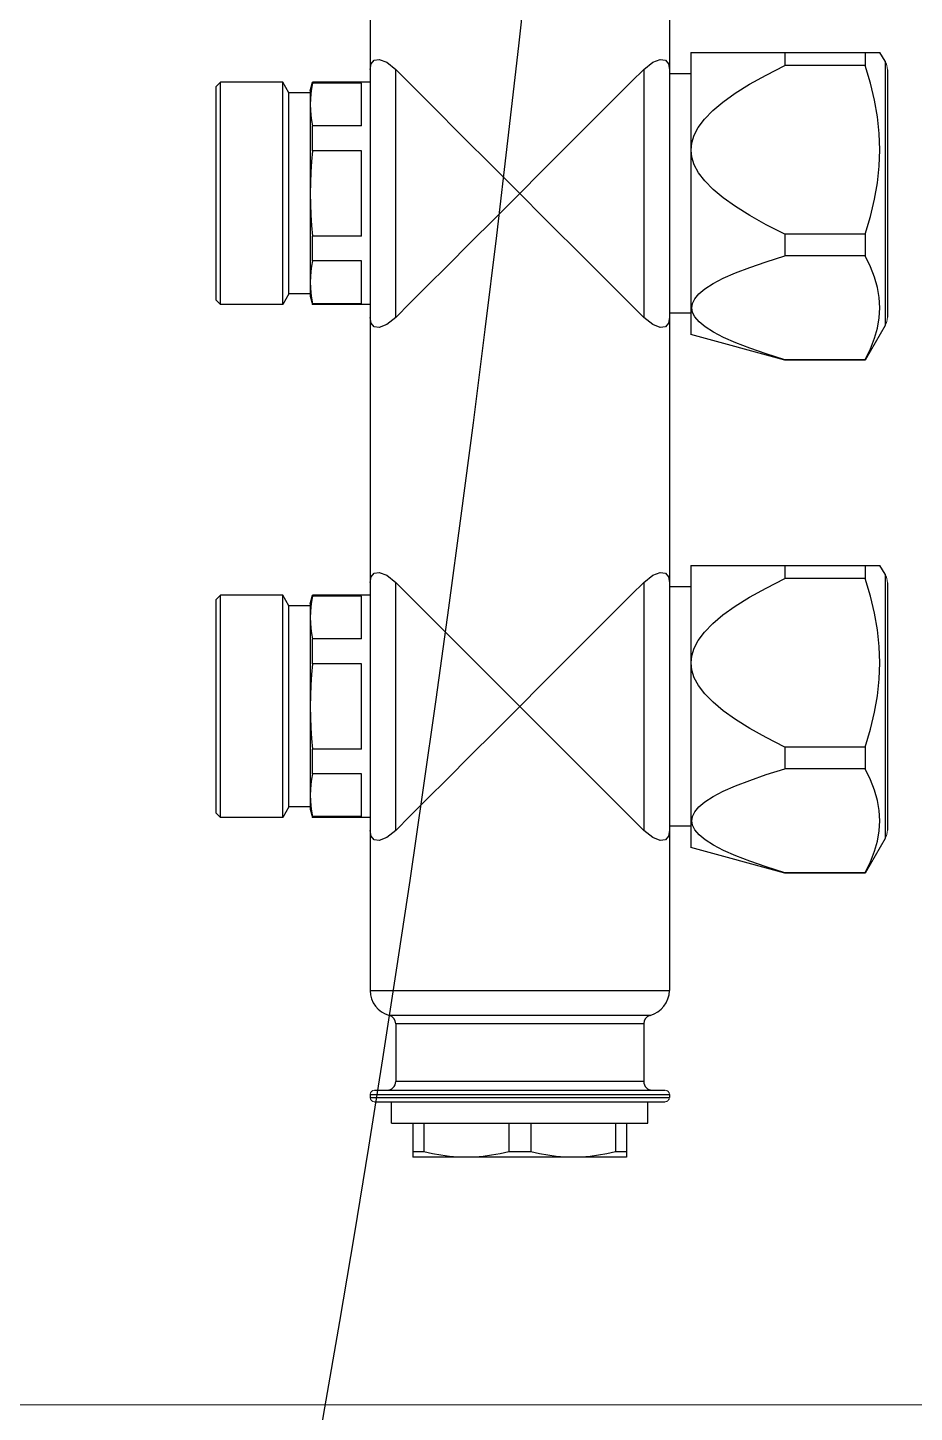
# Model space of a CAD drawing. Header units: millimetres. Extents: x 898 to 1196, y 229 to 443.
# Drawn here: x 1159.8804 to 1159.948, y 409.9985 to 410.104 of the extents above; entities that cross this region are included whole.
import ezdxf

# ---------------------------------------------------------------- set-up
doc = ezdxf.new("R2010")
doc.units = ezdxf.units.MM
doc.layers.get('0').update_dxf_attribs({"color": 41})
for name, color, linetype, lineweight in [('0-ALIM-FL-EF-Empreintes', 5, 'Continuous', 5), ('CHAUFFAGE', 4, 'Continuous', 5), ('COMMANDE CH SOL', 20, 'Continuous', 35)]:
    doc.layers.add(name, color=color, linetype=linetype, lineweight=lineweight)
doc.layers.add('collecteur', color=7, linetype='Continuous')

# ---------------------------------------------------------------- blocks, each defined once
blk = doc.blocks.new('*E1108110874391062356296280')
at = {"linetype": 'Continuous'}
for centre, radius, start, end in [((42.01058903070498, 3.884808030724798), 0.2, 90, 120.0000000001168), ((44.90340935374478, 3.884808030724798), 0.2, 59.99999999988314, 90), ((48.01058903070496, 3.884808030724798), 0.2, 90, 120.000000000117), ((50.90340935374479, 3.884808030724798), 0.2, 59.999999999883, 90), ((53.99534306900659, 1.484808030724821), 0.05, 90, 180), ((54.03034306900647, 1.484808030724821), 0.05, 0, 90), ((53.99534306900659, -1.915191969275155), 0.05, 180, 270), ((54.03034306900647, -1.915191969275155), 0.05, 270, 0)]:
    blk.add_arc(centre, radius, start, end, dxfattribs=at)
blk = doc.blocks.new('cc')
at = {"layer": 'CHAUFFAGE', "color": 1, "linetype": 'ByBlock', "lineweight": -3}
for p, q in [((2305.218186221197, 628.9116196466534), (2305.218186221197, 628.6410853098225)), ((2305.24097491383, 628.9116196466534), (2305.24097491383, 628.6410853098225)), ((2305.201757494044, 628.7118588766159), (2305.202146904757, 628.7125333557558)), ((2305.216558457438, 628.7125333557558), (2305.202146904757, 628.7125333557558)), ((2305.203274652571, 628.7125333557558), (2305.203274652571, 628.7115362962908)), ((2305.209396296896, 628.7125333557558), (2305.209396296896, 628.7115362962908)), ((2305.216558457438, 628.7125333557558), (2305.216558457438, 628.6910468741303)), ((2305.218485800579, 628.7119441594589), (2305.218256880461, 628.7116708671227)), ((2305.218887025649, 628.7119980758173), (2305.218485800579, 628.7119441594589)), ((2305.219451811538, 628.7117779632578), (2305.218887025649, 628.7119980758173)), ((2305.240274110307, 628.7119980759586), (2305.239709325094, 628.711777964204)), ((2305.240675334842, 628.7119441592424), (2305.240274110307, 628.7119980759586)), ((2305.240904254653, 628.7116708669071), (2305.240675334842, 628.7119441592424)), ((2305.20158303085, 628.7112077711121), (2305.20158303085, 628.6923724587734)), ((2305.201757494044, 628.7118588766159), (2305.201757494044, 628.6917213532699)), ((2305.20287097797, 628.7101769739397), (2305.203274652571, 628.7115362962908)), ((2305.203274652571, 628.7115362962908), (2305.209396296896, 628.7115362962908)), ((2305.210827680358, 628.7108078529855), (2305.209396296896, 628.7115362962908)), ((2305.216558457438, 628.7109055919962), (2305.218186221197, 628.7109055919962)), ((2305.218256880461, 628.7116708671227), (2305.218186221197, 628.7112311447479)), ((2305.220139016301, 628.7112319041364), (2305.219451811538, 628.7117779632578)), ((2305.220139016301, 628.7112319041364), (2305.221066074182, 628.7103045566889)), ((2305.220139537708, 628.7112319041364), (2305.220139537708, 628.6923504848716)), ((2305.238096501816, 628.7103059897854), (2305.239022120782, 628.7112319071292)), ((2305.239021597319, 628.6923489007393), (2305.239021597319, 628.7112319071292)), ((2305.239709325094, 628.711777964204), (2305.239022120782, 628.7112319071292)), ((2305.24097491383, 628.7112311447479), (2305.240904254653, 628.7116708669071)), ((2305.202559772203, 628.7088825959336), (2305.20287097797, 628.7101769739397)), ((2305.212083115202, 628.7101046005741), (2305.210827680358, 628.7108078529855)), ((2305.213173364509, 628.7094213402011), (2305.212083115202, 628.7101046005741)), ((2305.221066074182, 628.7103045566889), (2305.222129978286, 628.7092411318758)), ((2305.237035709415, 628.7092457081187), (2305.238096501816, 628.7103059897854)), ((2305.24097491383, 628.7102544864923), (2305.245358189163, 628.7102544864923)), ((2305.241626019334, 628.7069288380653), (2305.241626019334, 628.7101843655844)), ((2305.241626019334, 628.7101843655844), (2305.245358189163, 628.7101843655844)), ((2305.245358189163, 628.7101843655844), (2305.245358189163, 628.7102544864923)), ((2305.245532652357, 628.7096033809885), (2305.245358189163, 628.7102544864923)), ((2305.245358189163, 628.7101843655844), (2305.245432913673, 628.709776767442)), ((2305.247160416116, 628.7094406046125), (2305.247630311039, 628.7102544864923)), ((2305.247630311039, 628.6933257433932), (2305.247630311039, 628.7102544864923)), ((2305.247630311039, 628.7102544864923), (2305.252369260147, 628.7102544864923)), ((2305.252369260147, 628.6933257433932), (2305.252369260147, 628.7102544864923)), ((2305.252369260147, 628.7102544864923), (2305.252694812899, 628.7099289337405)), ((2305.252694812899, 628.6936512961454), (2305.252694812899, 628.7099289337405)), ((2305.202335015141, 628.7076188804442), (2305.202559772203, 628.7088825959336)), ((2305.214106601763, 628.7087530266492), (2305.213173364509, 628.7094213402011)), ((2305.214885788602, 628.7080970513616), (2305.214106601763, 628.7087530266492)), ((2305.222129978286, 628.7092411318758), (2305.223369446774, 628.7080006942639)), ((2305.235799596605, 628.7080086020479), (2305.237035709415, 628.7092457081187)), ((2305.245432913673, 628.709776767442), (2305.245487618569, 628.7093712448448)), ((2305.245487618569, 628.7093712448448), (2305.245521274373, 628.7089644485704)), ((2305.245521274373, 628.7089644485704), (2305.245532652357, 628.7085566018261)), ((2305.245532652357, 628.7096033809885), (2305.245532652357, 628.6939768488973)), ((2305.245532652357, 628.7094406046125), (2305.247160416116, 628.7094406046125)), ((2305.247160416116, 628.694139625273), (2305.247160416116, 628.7094406046125)), ((2305.21551160731, 628.7074526444053), (2305.214885788602, 628.7080970513616)), ((2305.223369446774, 628.7080006942639), (2305.227941008896, 628.7034306358885)), ((2305.234386646227, 628.7065962993722), (2305.235799596605, 628.7080086020479)), ((2305.245487612274, 628.7077419012628), (2305.245432909687, 628.707336411263)), ((2305.24552127263, 628.7081487237404), (2305.245487612274, 628.7077419012628)), ((2305.245532652357, 628.7085566018261), (2305.24552127263, 628.7081487237404)), ((2305.202197649927, 628.7063653080039), (2305.202335015141, 628.7076188804442)), ((2305.215983414177, 628.7068225694895), (2305.21551160731, 628.7074526444053)), ((2305.216301828526, 628.7062166248925), (2305.215983414177, 628.7068225694895)), ((2305.241626019334, 628.7069288380653), (2305.245358189163, 628.7069288380653)), ((2305.245432909687, 628.707336411263), (2305.245358189163, 628.7069288380653)), ((2305.245358189163, 628.705045642462), (2305.245358189163, 628.7069288380653)), ((2305.202151212244, 628.7051129858448), (2305.202197649927, 628.7063653080039)), ((2305.216477471426, 628.7056457898893), (2305.216301828526, 628.7062166248925)), ((2305.216531064692, 628.7050983261483), (2305.216477471426, 628.7056457898893)), ((2305.231226594126, 628.7034371078594), (2305.234386646227, 628.7065962993722)), ((2305.202197545369, 628.7038606375663), (2305.202151212244, 628.7051129858448)), ((2305.216288832919, 628.7039769434544), (2305.216471424585, 628.704549442713)), ((2305.216471424585, 628.704549442713), (2305.216531064692, 628.7050983261483)), ((2305.241626019334, 628.698534587424), (2305.241626019334, 628.705045642462)), ((2305.241626019334, 628.705045642462), (2305.245358189163, 628.705045642462)), ((2305.245358189163, 628.705045642462), (2305.245432734805, 628.7042326843577)), ((2305.202334835883, 628.702606888857), (2305.202197545369, 628.7038606375663)), ((2305.215964207525, 628.7033720182508), (2305.216288832919, 628.7039769434544)), ((2305.245432734805, 628.7042326843577), (2305.245487487312, 628.7034217989344)), ((2305.202559588567, 628.7013428073444), (2305.202334835883, 628.702606888857)), ((2305.21485981159, 628.7021035216942), (2305.215487953729, 628.7027445396334)), ((2305.215487953729, 628.7027445396334), (2305.215964207525, 628.7033720182508)), ((2305.227941008896, 628.7034306358885), (2305.229580567514, 628.7017901149429)), ((2305.229580567514, 628.7017901149429), (2305.231226594126, 628.7034371078594)), ((2305.245487487312, 628.7034217989344), (2305.24552122444, 628.7026076012048)), ((2305.24552122444, 628.7026076012048), (2305.245532652357, 628.7017901149429)), ((2305.213150419525, 628.7007878873161), (2305.214080614486, 628.7014514570449)), ((2305.214080614486, 628.7014514570449), (2305.21485981159, 628.7021035216942)), ((2305.229580567514, 628.7017901149429), (2305.227709998213, 628.6999191473285)), ((2305.231479160002, 628.6998907014014), (2305.229580567514, 628.7017901149429)), ((2305.245532652357, 628.7017901149429), (2305.245521223657, 628.7009726005842)), ((2305.202870919633, 628.7000477714175), (2305.202559588567, 628.7013428073444)), ((2305.212065434093, 628.7001094847128), (2305.213150419525, 628.7007878873161)), ((2305.245521223657, 628.7009726005842), (2305.245487484549, 628.7001583805115)), ((2305.203274652571, 628.6986882325693), (2305.202870919633, 628.7000477714175)), ((2305.209396296896, 628.6986882325693), (2305.210817788035, 628.699411405144)), ((2305.210817788035, 628.699411405144), (2305.212065434093, 628.7001094847128)), ((2305.227709998213, 628.6999191473285), (2305.224445864214, 628.6966552550298)), ((2305.233343504512, 628.6980264626864), (2305.231479160002, 628.6998907014014)), ((2305.245432731429, 628.6993475032959), (2305.245358189163, 628.698534587424)), ((2305.245487484549, 628.7001583805115), (2305.245432731429, 628.6993475032959)), ((2305.203274652571, 628.6986882325693), (2305.203274652571, 628.6970418025746)), ((2305.203274652571, 628.6986882325693), (2305.209396296896, 628.6986882325693)), ((2305.209396296896, 628.6986882325693), (2305.209396296896, 628.6970418025746)), ((2305.241626019334, 628.698534587424), (2305.245358189163, 628.698534587424)), ((2305.245358189163, 628.6966513918202), (2305.245358189163, 628.698534587424)), ((2305.235084256762, 628.6962861861895), (2305.233343504512, 628.6980264626864)), ((2305.202564289243, 628.6954070771542), (2305.202873598916, 628.6962046799838)), ((2305.202873598916, 628.6962046799838), (2305.203274652571, 628.6970418025746)), ((2305.203274652571, 628.6970418025746), (2305.209396296896, 628.6970418025746)), ((2305.210818525057, 628.6965931734687), (2305.209396296896, 628.6970418025746)), ((2305.212066133594, 628.6961599358381), (2305.210818525057, 628.6965931734687)), ((2305.213149701746, 628.6957389184313), (2305.212066133594, 628.6961599358381)), ((2305.224445864214, 628.6966552550298), (2305.223079402584, 628.695289003886)), ((2305.236625520334, 628.6947452885884), (2305.235084256762, 628.6962861861895)), ((2305.241626019334, 628.6933958643012), (2305.241626019334, 628.6966513918202)), ((2305.241626019334, 628.6966513918202), (2305.245358189163, 628.6966513918202)), ((2305.245358189163, 628.6966513918202), (2305.245432913673, 628.6962437936777)), ((2305.245432913673, 628.6962437936777), (2305.245487618569, 628.6958382710809)), ((2305.202340874676, 628.6946281232417), (2305.202564289243, 628.6954070771542)), ((2305.214077236492, 628.6953270553895), (2305.213149701746, 628.6957389184313)), ((2305.214851627443, 628.6949227721414), (2305.214077236492, 628.6953270553895)), ((2305.223079402584, 628.695289003886), (2305.221900064769, 628.6941099595813)), ((2305.245487618569, 628.6958382710809), (2305.245521274373, 628.6954314748062)), ((2305.245532652357, 628.6950236280614), (2305.24552127263, 628.694615749976)), ((2305.245521274373, 628.6954314748062), (2305.245532652357, 628.6950236280614)), ((2305.20220433614, 628.6938553280063), (2305.202340874676, 628.6946281232417)), ((2305.215473534123, 628.6945256282254), (2305.214851627443, 628.6949227721414)), ((2305.215942326247, 628.6941373729969), (2305.215473534123, 628.6945256282254)), ((2305.216258736689, 628.6937640110118), (2305.215942326247, 628.6941373729969)), ((2305.221900064769, 628.6941099595813), (2305.220930363916, 628.6931398166655)), ((2305.237919558989, 628.6934500119291), (2305.236625520334, 628.6947452885884)), ((2305.245532652357, 628.6939768488973), (2305.245358189163, 628.6933257433932)), ((2305.245487612274, 628.694208927499), (2305.245432909687, 628.6938034374988)), ((2305.24552127263, 628.694615749976), (2305.245487612274, 628.694208927499)), ((2305.245532652357, 628.694139625273), (2305.247160416116, 628.694139625273)), ((2305.247160416116, 628.694139625273), (2305.247630311039, 628.6933257433932)), ((2305.202158181879, 628.6930832866108), (2305.20220433614, 628.6938553280063)), ((2305.202204233743, 628.6923112293659), (2305.202158181879, 628.6930832866108)), ((2305.216433403007, 628.6934121703673), (2305.216258736689, 628.6937640110118)), ((2305.216427659559, 628.6927362669815), (2305.216486804948, 628.6930746369954)), ((2305.216486804948, 628.6930746369954), (2305.216433403007, 628.6934121703673)), ((2305.220930363916, 628.6931398166655), (2305.220140498451, 628.6923504848716)), ((2305.239021723918, 628.6923489007393), (2305.237919558989, 628.6934500119291)), ((2305.24097491383, 628.6933257433932), (2305.245358189163, 628.6933257433932)), ((2305.241626019334, 628.6933958643012), (2305.245358189163, 628.6933958643012)), ((2305.245432909687, 628.6938034374988), (2305.245358189163, 628.6933958643012)), ((2305.245358189163, 628.6933257433932), (2305.245358189163, 628.6933958643012)), ((2305.247630311039, 628.6933257433932), (2305.252369260147, 628.6933257433932)), ((2305.252369260147, 628.6933257433932), (2305.252694812899, 628.6936512961454)), ((2305.202340699005, 628.6915383274551), (2305.202204233743, 628.6923112293659)), ((2305.21545093609, 628.6916238631702), (2305.215924032251, 628.6920106323139)), ((2305.215924032251, 628.6920106323139), (2305.216246382344, 628.6923834280283)), ((2305.216246382344, 628.6923834280283), (2305.216427659559, 628.6927362669815)), ((2305.216558457438, 628.6926746378897), (2305.218186221197, 628.6926746378897)), ((2305.218186221197, 628.6923490851377), (2305.218256942739, 628.6919092071357)), ((2305.218256942739, 628.6919092071357), (2305.218486084677, 628.6916359144789)), ((2305.219452969345, 628.691802949781), (2305.220140498451, 628.6923504848716)), ((2305.239021723918, 628.6923489007393), (2305.239709015158, 628.6918024484737)), ((2305.240675258793, 628.6916360288728), (2305.240904237979, 628.6919093213014)), ((2305.240904237979, 628.6919093213014), (2305.24097491383, 628.6923490851377)), ((2305.201757494044, 628.6917213532699), (2305.203274652571, 628.6890935576187)), ((2305.202564108984, 628.6907591518692), (2305.202340699005, 628.6915383274551)), ((2305.209396296896, 628.6890935576187), (2305.216558457438, 628.6910468741303)), ((2305.213127633263, 628.690417653147), (2305.214052288387, 628.6908267075804)), ((2305.214052288387, 628.6908267075804), (2305.214826748338, 628.691228694415)), ((2305.214826748338, 628.691228694415), (2305.21545093609, 628.6916238631702)), ((2305.218486084677, 628.6916359144789), (2305.218887695602, 628.6915822561517)), ((2305.218887695602, 628.6915822561517), (2305.219452969345, 628.691802949781)), ((2305.239709015158, 628.6918024484737), (2305.240273930975, 628.6915821812063)), ((2305.240273930975, 628.6915821812063), (2305.240675258793, 628.6916360288728)), ((2305.202873541319, 628.6899611493441), (2305.202564108984, 628.6907591518692)), ((2305.203274652571, 628.689123894243), (2305.202873541319, 628.6899611493441)), ((2305.210808992639, 628.6895693749905), (2305.212049101461, 628.6899995239712)), ((2305.212049101461, 628.6899995239712), (2305.213127633263, 628.690417653147)), ((2305.203274652571, 628.689123894243), (2305.203274652571, 628.6890935576187)), ((2305.203274652571, 628.689123894243), (2305.209396296896, 628.689123894243)), ((2305.203274652571, 628.6890935576187), (2305.209396296896, 628.6890935576187)), ((2305.209396296896, 628.689123894243), (2305.210808992639, 628.6895693749905)), ((2305.209396296896, 628.689123894243), (2305.209396296896, 628.6890935576187)), ((2305.201757494044, 628.6727925463877), (2305.202146904757, 628.6734670255274)), ((2305.216558457438, 628.6734670255274), (2305.202146904757, 628.6734670255274)), ((2305.203274652571, 628.6734670255274), (2305.203274652571, 628.6724699660624)), ((2305.209396296896, 628.6734670255274), (2305.209396296896, 628.6724699660624)), ((2305.216558457438, 628.6734670255274), (2305.216558457438, 628.651980543902)), ((2305.218485800579, 628.6728778292306), (2305.218256880461, 628.6726045368944)), ((2305.218887025649, 628.672931745589), (2305.218485800579, 628.6728778292306)), ((2305.219451811538, 628.6727116330294), (2305.218887025649, 628.672931745589)), ((2305.240274110307, 628.6729317457302), (2305.239709325094, 628.6727116339757)), ((2305.240675334842, 628.6728778290144), (2305.240274110307, 628.6729317457302)), ((2305.240904254653, 628.6726045366789), (2305.240675334842, 628.6728778290144)), ((2305.20158303085, 628.6721414408837), (2305.20158303085, 628.6533061285452)), ((2305.201757494044, 628.6727925463877), (2305.201757494044, 628.6526550230418)), ((2305.20287097797, 628.6711106437116), (2305.203274652571, 628.6724699660624)), ((2305.203274652571, 628.6724699660624), (2305.209396296896, 628.6724699660624)), ((2305.210827680358, 628.6717415227572), (2305.209396296896, 628.6724699660624)), ((2305.216558457438, 628.6718392617679), (2305.218186221197, 628.6718392617679)), ((2305.218256880461, 628.6726045368944), (2305.218186221197, 628.6721648145196)), ((2305.220139016301, 628.6721655739082), (2305.219451811538, 628.6727116330294)), ((2305.220139016301, 628.6721655739082), (2305.221066074182, 628.6712382264608)), ((2305.220139537708, 628.6721655739082), (2305.220139537708, 628.6532841546434)), ((2305.238096501816, 628.6712396595572), (2305.239022120782, 628.672165576901)), ((2305.239021597319, 628.653282570511), (2305.239021597319, 628.672165576901)), ((2305.239709325094, 628.6727116339757), (2305.239022120782, 628.672165576901)), ((2305.24097491383, 628.6721648145196), (2305.240904254653, 628.6726045366789)), ((2305.202559772203, 628.6698162657053), (2305.20287097797, 628.6711106437116)), ((2305.212083115202, 628.6710382703459), (2305.210827680358, 628.6717415227572)), ((2305.213173364509, 628.6703550099729), (2305.212083115202, 628.6710382703459)), ((2305.221066074182, 628.6712382264608), (2305.222129978286, 628.6701748016477)), ((2305.237035709415, 628.6701793778907), (2305.238096501816, 628.6712396595572)), ((2305.24097491383, 628.6711881562642), (2305.245358189163, 628.6711881562642)), ((2305.241626019334, 628.6678625078371), (2305.241626019334, 628.6711180353561)), ((2305.241626019334, 628.6711180353561), (2305.245358189163, 628.6711180353561)), ((2305.245358189163, 628.6711180353561), (2305.245358189163, 628.6711881562642)), ((2305.245532652357, 628.6705370507602), (2305.245358189163, 628.6711881562642)), ((2305.245358189163, 628.6711180353561), (2305.245432913673, 628.6707104372138)), ((2305.247160416116, 628.6703742743844), (2305.247630311039, 628.6711881562642)), ((2305.247630311039, 628.6542594131649), (2305.247630311039, 628.6711881562642)), ((2305.247630311039, 628.6711881562642), (2305.252369260147, 628.6711881562642)), ((2305.252369260147, 628.6542594131649), (2305.252369260147, 628.6711881562642)), ((2305.252369260147, 628.6711881562642), (2305.252694812899, 628.6708626035123)), ((2305.252694812899, 628.6545849659173), (2305.252694812899, 628.6708626035123)), ((2305.202335015141, 628.668552550216), (2305.202559772203, 628.6698162657053)), ((2305.214106601763, 628.669686696421), (2305.213173364509, 628.6703550099729)), ((2305.222129978286, 628.6701748016477), (2305.223369446774, 628.6689343640355)), ((2305.235799596605, 628.6689422718198), (2305.237035709415, 628.6701793778907)), ((2305.245432913673, 628.6707104372138), (2305.245487618569, 628.6703049146165)), ((2305.245487618569, 628.6703049146165), (2305.245521274373, 628.6698981183422)), ((2305.245521274373, 628.6698981183422), (2305.245532652357, 628.6694902715979)), ((2305.245532652357, 628.6705370507602), (2305.245532652357, 628.6549105186689)), ((2305.245532652357, 628.6703742743844), (2305.247160416116, 628.6703742743844)), ((2305.247160416116, 628.6550732950448), (2305.247160416116, 628.6703742743844)), ((2305.214885788602, 628.6690307211334), (2305.214106601763, 628.669686696421)), ((2305.21551160731, 628.668386314177), (2305.214885788602, 628.6690307211334)), ((2305.223369446774, 628.6689343640355), (2305.227941008896, 628.6643643056602)), ((2305.234386646227, 628.667529969144), (2305.235799596605, 628.6689422718198)), ((2305.245487612274, 628.6686755710344), (2305.245432909687, 628.6682700810347)), ((2305.24552127263, 628.669082393512), (2305.245487612274, 628.6686755710344)), ((2305.245532652357, 628.6694902715979), (2305.24552127263, 628.669082393512)), ((2305.202197649927, 628.6672989777755), (2305.202335015141, 628.668552550216)), ((2305.215983414177, 628.6677562392613), (2305.21551160731, 628.668386314177)), ((2305.216301828526, 628.6671502946642), (2305.215983414177, 628.6677562392613)), ((2305.241626019334, 628.6678625078371), (2305.245358189163, 628.6678625078371)), ((2305.245432909687, 628.6682700810347), (2305.245358189163, 628.6678625078371)), ((2305.245358189163, 628.6659793122337), (2305.245358189163, 628.6678625078371)), ((2305.202151212244, 628.6660466556167), (2305.202197649927, 628.6672989777755)), ((2305.216477471426, 628.6665794596611), (2305.216301828526, 628.6671502946642)), ((2305.216531064692, 628.66603199592), (2305.216477471426, 628.6665794596611)), ((2305.231226594126, 628.664370777631), (2305.234386646227, 628.667529969144)), ((2305.202197545369, 628.6647943073381), (2305.202151212244, 628.6660466556167)), ((2305.216471424585, 628.6654831124847), (2305.216531064692, 628.66603199592)), ((2305.241626019334, 628.6594682571957), (2305.241626019334, 628.6659793122337)), ((2305.241626019334, 628.6659793122337), (2305.245358189163, 628.6659793122337)), ((2305.245358189163, 628.6659793122337), (2305.245432734805, 628.6651663541296)), ((2305.202334835883, 628.6635405586287), (2305.202197545369, 628.6647943073381)), ((2305.215964207525, 628.6643056880224), (2305.216288832919, 628.6649106132263)), ((2305.216288832919, 628.6649106132263), (2305.216471424585, 628.6654831124847)), ((2305.245432734805, 628.6651663541296), (2305.245487487312, 628.6643554687062)), ((2305.202559588567, 628.6622764771163), (2305.202334835883, 628.6635405586287)), ((2305.21485981159, 628.6630371914661), (2305.215487953729, 628.6636782094051)), ((2305.215487953729, 628.6636782094051), (2305.215964207525, 628.6643056880224)), ((2305.227941008896, 628.6643643056602), (2305.229580567514, 628.6627237847147)), ((2305.229580567514, 628.6627237847147), (2305.231226594126, 628.664370777631)), ((2305.245487487312, 628.6643554687062), (2305.24552122444, 628.6635412709765)), ((2305.24552122444, 628.6635412709765), (2305.245532652357, 628.6627237847147)), ((2305.213150419525, 628.6617215570877), (2305.214080614486, 628.6623851268166)), ((2305.214080614486, 628.6623851268166), (2305.21485981159, 628.6630371914661)), ((2305.229580567514, 628.6627237847147), (2305.227709998213, 628.6608528171002)), ((2305.231479160002, 628.660824371173), (2305.229580567514, 628.6627237847147)), ((2305.245532652357, 628.6627237847147), (2305.245521223657, 628.6619062703561)), ((2305.202870919633, 628.6609814411893), (2305.202559588567, 628.6622764771163)), ((2305.212065434093, 628.6610431544843), (2305.213150419525, 628.6617215570877)), ((2305.245521223657, 628.6619062703561), (2305.245487484549, 628.6610920502833)), ((2305.203274652571, 628.6596219023411), (2305.202870919633, 628.6609814411893)), ((2305.209396296896, 628.6596219023411), (2305.210817788035, 628.6603450749158)), ((2305.210817788035, 628.6603450749158), (2305.212065434093, 628.6610431544843)), ((2305.227709998213, 628.6608528171002), (2305.224445864214, 628.6575889248015)), ((2305.233343504512, 628.6589601324581), (2305.231479160002, 628.660824371173)), ((2305.245432731429, 628.6602811730678), (2305.245358189163, 628.6594682571957)), ((2305.245487484549, 628.6610920502833), (2305.245432731429, 628.6602811730678)), ((2305.203274652571, 628.6596219023411), (2305.203274652571, 628.6579754723464)), ((2305.203274652571, 628.6596219023411), (2305.209396296896, 628.6596219023411)), ((2305.209396296896, 628.6596219023411), (2305.209396296896, 628.6579754723464)), ((2305.241626019334, 628.6594682571957), (2305.245358189163, 628.6594682571957)), ((2305.245358189163, 628.657585061592), (2305.245358189163, 628.6594682571957)), ((2305.235084256762, 628.6572198559612), (2305.233343504512, 628.6589601324581)), ((2305.202564289243, 628.6563407469259), (2305.202873598916, 628.6571383497555)), ((2305.202873598916, 628.6571383497555), (2305.203274652571, 628.6579754723464)), ((2305.203274652571, 628.6579754723464), (2305.209396296896, 628.6579754723464)), ((2305.210818525057, 628.6575268432405), (2305.209396296896, 628.6579754723464)), ((2305.212066133594, 628.6570936056099), (2305.210818525057, 628.6575268432405)), ((2305.213149701746, 628.656672588203), (2305.212066133594, 628.6570936056099)), ((2305.224445864214, 628.6575889248015), (2305.223079402584, 628.6562226736578)), ((2305.236625520334, 628.6556789583602), (2305.235084256762, 628.6572198559612)), ((2305.241626019334, 628.6543295340729), (2305.241626019334, 628.657585061592)), ((2305.241626019334, 628.657585061592), (2305.245358189163, 628.657585061592)), ((2305.245358189163, 628.657585061592), (2305.245432913673, 628.6571774634494)), ((2305.245432913673, 628.6571774634494), (2305.245487618569, 628.6567719408527)), ((2305.202340874676, 628.6555617930135), (2305.202564289243, 628.6563407469259)), ((2305.214077236492, 628.6562607251612), (2305.213149701746, 628.656672588203)), ((2305.214851627443, 628.6558564419131), (2305.214077236492, 628.6562607251612)), ((2305.223079402584, 628.6562226736578), (2305.221900064769, 628.655043629353)), ((2305.245487618569, 628.6567719408527), (2305.245521274373, 628.6563651445779)), ((2305.245521274373, 628.6563651445779), (2305.245532652357, 628.6559572978333)), ((2305.20220433614, 628.6547889977779), (2305.202340874676, 628.6555617930135)), ((2305.215473534123, 628.6554592979973), (2305.214851627443, 628.6558564419131)), ((2305.215942326247, 628.6550710427687), (2305.215473534123, 628.6554592979973)), ((2305.216258736689, 628.6546976807836), (2305.215942326247, 628.6550710427687)), ((2305.221900064769, 628.655043629353), (2305.220930363916, 628.6540734864373)), ((2305.237919558989, 628.6543836817009), (2305.236625520334, 628.6556789583602)), ((2305.245487612274, 628.6551425972708), (2305.245432909687, 628.6547371072704)), ((2305.24552127263, 628.6555494197478), (2305.245487612274, 628.6551425972708)), ((2305.245532652357, 628.6559572978333), (2305.24552127263, 628.6555494197478)), ((2305.245532652357, 628.6550732950448), (2305.247160416116, 628.6550732950448)), ((2305.247160416116, 628.6550732950448), (2305.247630311039, 628.6542594131649)), ((2305.202158181879, 628.6540169563825), (2305.20220433614, 628.6547889977779)), ((2305.202204233743, 628.6532448991376), (2305.202158181879, 628.6540169563825)), ((2305.216433403007, 628.6543458401388), (2305.216258736689, 628.6546976807836)), ((2305.216427659559, 628.6536699367531), (2305.216486804948, 628.6540083067672)), ((2305.216486804948, 628.6540083067672), (2305.216433403007, 628.6543458401388)), ((2305.220930363916, 628.6540734864373), (2305.220140498451, 628.6532841546434)), ((2305.239021723918, 628.653282570511), (2305.237919558989, 628.6543836817009)), ((2305.24097491383, 628.6542594131649), (2305.245358189163, 628.6542594131649)), ((2305.241626019334, 628.6543295340729), (2305.245358189163, 628.6543295340729)), ((2305.245532652357, 628.6549105186689), (2305.245358189163, 628.6542594131649)), ((2305.245432909687, 628.6547371072704), (2305.245358189163, 628.6543295340729)), ((2305.245358189163, 628.6542594131649), (2305.245358189163, 628.6543295340729)), ((2305.247630311039, 628.6542594131649), (2305.252369260147, 628.6542594131649)), ((2305.252369260147, 628.6542594131649), (2305.252694812899, 628.6545849659173)), ((2305.202340699005, 628.6524719972269), (2305.202204233743, 628.6532448991376)), ((2305.21545093609, 628.652557532942), (2305.215924032251, 628.6529443020858)), ((2305.215924032251, 628.6529443020858), (2305.216246382344, 628.6533170978)), ((2305.216246382344, 628.6533170978), (2305.216427659559, 628.6536699367531)), ((2305.216558457438, 628.6536083076617), (2305.218186221197, 628.6536083076617)), ((2305.218186221197, 628.6532827549095), (2305.218256942739, 628.6528428769075)), ((2305.218256942739, 628.6528428769075), (2305.218486084677, 628.6525695842506)), ((2305.219452969345, 628.6527366195529), (2305.220140498451, 628.6532841546434)), ((2305.239021723918, 628.653282570511), (2305.239709015158, 628.6527361182455)), ((2305.240675258793, 628.6525696986446), (2305.240904237979, 628.6528429910732)), ((2305.240904237979, 628.6528429910732), (2305.24097491383, 628.6532827549095)), ((2305.201757494044, 628.6526550230418), (2305.203274652571, 628.6500272273904)), ((2305.202564108984, 628.6516928216408), (2305.202340699005, 628.6524719972269)), ((2305.209396296896, 628.6500272273904), (2305.216558457438, 628.651980543902)), ((2305.214052288387, 628.651760377352), (2305.214826748338, 628.6521623641868)), ((2305.214826748338, 628.6521623641868), (2305.21545093609, 628.652557532942)), ((2305.218486084677, 628.6525695842506), (2305.218887695602, 628.6525159259235)), ((2305.218887695602, 628.6525159259235), (2305.219452969345, 628.6527366195529)), ((2305.239709015158, 628.6527361182455), (2305.240273930975, 628.652515850978)), ((2305.240273930975, 628.652515850978), (2305.240675258793, 628.6525696986446)), ((2305.202873541319, 628.6508948191158), (2305.202564108984, 628.6516928216408)), ((2305.203274652571, 628.6500575640148), (2305.202873541319, 628.6508948191158)), ((2305.210808992639, 628.6505030447622), (2305.212049101461, 628.650933193743)), ((2305.212049101461, 628.650933193743), (2305.213127633263, 628.6513513229189)), ((2305.213127633263, 628.6513513229189), (2305.214052288387, 628.651760377352)), ((2305.203274652571, 628.6500575640148), (2305.203274652571, 628.6500272273904)), ((2305.203274652571, 628.6500575640148), (2305.209396296896, 628.6500575640148)), ((2305.203274652571, 628.6500272273904), (2305.209396296896, 628.6500272273904)), ((2305.209396296896, 628.6500575640148), (2305.210808992639, 628.6505030447622)), ((2305.209396296896, 628.6500575640148), (2305.209396296896, 628.6500272273904)), ((2305.24097491383, 628.6410853098225), (2305.218186221197, 628.6410853098225)), ((2305.219651210055, 628.6391940188638), (2305.239509924972, 628.6391940188638)), ((2305.220139537714, 628.6385635890499), (2305.239021597313, 628.6385635890499)), ((2305.220139537708, 628.6385635890499), (2305.220139537708, 628.6341510362072)), ((2305.239021597319, 628.6385635890499), (2305.239021597319, 628.6341510362072)), ((2305.220139537708, 628.6341510362072), (2305.239021597319, 628.6341510362072)), ((2305.24097491383, 628.6331743779516), (2305.218186221197, 628.6331743779516)), ((2305.218186221197, 628.6331743779516), (2305.218186221197, 628.632946491025)), ((2305.24097491383, 628.632946491025), (2305.218186221197, 628.632946491025)), ((2305.240649361078, 628.6334999307035), (2305.218512280472, 628.6334999307035)), ((2305.24097491383, 628.6331743779516), (2305.24097491383, 628.632946491025)), ((2305.240649361078, 628.6326209382732), (2305.218511773949, 628.6326209382732)), ((2305.219813984957, 628.6309931745137), (2305.219813984957, 628.6326209382732)), ((2305.239347150071, 628.6309931745137), (2305.239347150071, 628.6326209382732)), ((2305.239347070516, 628.6309931745137), (2305.219814064511, 628.6309931745137)), ((2305.221441748716, 628.6309931745137), (2305.221441748716, 628.6283887524986)), ((2305.222281164539, 628.6309931745137), (2305.222281164539, 628.6287956934382)), ((2305.22874115169, 628.6309931745137), (2305.22874115169, 628.6287956934382)), ((2305.230419983337, 628.6309931745137), (2305.230419983337, 628.6287956934382)), ((2305.236879970488, 628.6309931745137), (2305.236879970488, 628.6287956934382)), ((2305.237719386311, 628.6309931745137), (2305.237719386311, 628.6283887524986)), ((2305.221441748716, 628.6287956934382), (2305.222281164539, 628.6287956934382)), ((2305.222281164539, 628.6287956934382), (2305.222936425091, 628.6286517607739)), ((2305.222936425091, 628.6286517607739), (2305.223583073468, 628.6285382603764)), ((2305.227439483203, 628.6285382970065), (2305.228086070507, 628.6286517963073)), ((2305.228086070507, 628.6286517963073), (2305.22874115169, 628.6287956934382)), ((2305.22874115169, 628.6287956934382), (2305.230419983337, 628.6287956934382)), ((2305.230419983337, 628.6287956934382), (2305.231075243903, 628.6286517607712)), ((2305.231075243903, 628.6286517607712), (2305.231721892294, 628.6285382603725)), ((2305.235578302026, 628.6285382970104), (2305.236224889318, 628.62865179631)), ((2305.236224889318, 628.62865179631), (2305.236879970488, 628.6287956934382)), ((2305.236879970488, 628.6287956934382), (2305.237719386311, 628.6287956934382)), ((2305.221441748716, 628.6283887524986), (2305.237719386311, 628.6283887524986)), ((2305.223583073468, 628.6285382603764), (2305.224226110399, 628.6284558321985)), ((2305.224226110399, 628.6284558321985), (2305.224868435192, 628.6284056360947)), ((2305.224868435192, 628.6284056360947), (2305.225511157978, 628.6283887524983)), ((2305.225511157978, 628.6283887524983), (2305.226153997099, 628.6284056421798)), ((2305.226153997099, 628.6284056421798), (2305.226796409771, 628.6284558533187)), ((2305.226796409771, 628.6284558533187), (2305.227439483203, 628.6285382970065)), ((2305.231721892294, 628.6285382603725), (2305.232364929236, 628.6284558321945)), ((2305.232364929236, 628.6284558321945), (2305.233007254054, 628.6284056360911)), ((2305.233007254054, 628.6284056360911), (2305.233649976912, 628.6283887524986)), ((2305.233649976912, 628.6283887524986), (2305.234292815957, 628.6284056421835)), ((2305.234292815957, 628.6284056421835), (2305.234935228604, 628.6284558533227)), ((2305.234935228604, 628.6284558533227), (2305.235578302026, 628.6285382970104))]:
    blk.add_line(p, q, dxfattribs=at)
at = {"layer": 'CHAUFFAGE', "color": 1, "linetype": 'ByBlock', "ltscale": 0.01}
blk.add_lwpolyline([(2305.184010804199, 629.0095440800857), (2305.334010804199, 629.0095440800857), (2305.334010804199, 628.6095440800857), (2305.184010804199, 628.6095440800859)], close=True, dxfattribs=at)
at = {"layer": 'CHAUFFAGE', "color": 1, "linetype": 'ByBlock', "lineweight": -3, "extrusion": (0, 0, -1)}
for centre, major_axis, ratio, start_param, end_param in [((2305.220139537708, 628.6410853098225), (-0.001381203351267014, 0.001381203351267013), 0.9999999996967568, 4.179670271468431, 5.497787143630516), ((2305.239021597319, 628.6410853098225), (-0.001381203351103701, 0.001381203351103701), 0.9999999998881374, 2.356194490136414, 3.674311362462245), ((2305.219488432205, 628.6385635890499), (-0.0004604011168939816, 0.0004604011168939815), 0.9999999996846496, 1.038080820687303, 2.35619449003467), ((2305.219488432205, 628.6341510362072), (-0.0004604011170386021, 0.000460401117038602), 0.9999999999594734, 2.356194490172081, 3.926990636115832), ((2305.239672702823, 628.6341510362072), (0.0004604011170386022, 0.0004604011170386022), 0.9999999999594732, 2.356194671063755, 3.926990817007505)]:
    blk.add_ellipse(centre, major_axis=major_axis, ratio=ratio, start_param=start_param, end_param=end_param, dxfattribs=at)
at = {"layer": 'CHAUFFAGE', "color": 1, "linetype": 'ByBlock', "lineweight": -3, "extrusion": (0, 0, -0.9999999999999998)}
blk.add_ellipse((2305.239672702823, 628.6385635890499), major_axis=(0.0004604011174495135, 0.0004604011174495135), ratio=0.999999998428047, start_param=3.926990817773218, end_param=5.245104485986173, dxfattribs=at)
at = {"layer": 'CHAUFFAGE', "color": 1, "linetype": 'ByBlock', "lineweight": -3, "extrusion": (0, 0, -1), "xscale": 0.006511055038041, "yscale": 0.006511055038041, "zscale": -0.006511055038041, "rotation": 270}
blk.add_blockref('*E1108110874391062356296280', (-2305.228179440758, 628.9847410284716), dxfattribs=at)
blk = doc.blocks.new('col 100')
at = {"layer": 'collecteur', "color": 6, "extrusion": (0, 0, -1)}
blk.add_ellipse((0.05670804389410478, -0.02357716633196105), major_axis=(0.00310497531668982, 0.6447593216587841), ratio=0.2646030623462587, start_param=6.283185301670279, end_param=12.56637060884987, dxfattribs=at)

msp = doc.modelspace()

# ---------------------------------------------------------------- linework, layer by layer
at = {"layer": 'COMMANDE CH SOL', "color": 1}
for points in [[(1159.85, 410.55), (1162.161028680098, 408.9492118553143), (1164.695061809443, 409.2905405956355), (1167.381192053157, 409.3398210164745), (1168.288701689057, 409.4818763937469), (1169.596061198483, 409.701230221951)], [(1169.714266264642, 407.7255733143412), (1169.035696884692, 408.3277237532643), (1166.783024313203, 409.1530176574414), (1165.018203337186, 409.0583757478947), (1162.426930054346, 408.9035081382415), (1161.35, 409.35), (1159.85, 410.3)]]:
    msp.add_open_spline(points, degree=3, dxfattribs=at)

# ---------------------------------------------------------------- block references
at = {"rotation": 180}
msp.add_blockref('col 100', (1159.817723368074, 410.3235039140466), dxfattribs=at)
at = {"layer": '0-ALIM-FL-EF-Empreintes', "xscale": -1, "rotation": 359.9999999998309}
msp.add_blockref('cc', (3465.147485741728, -218.6104400723262), dxfattribs=at)

doc.saveas('drawing.dxf')
